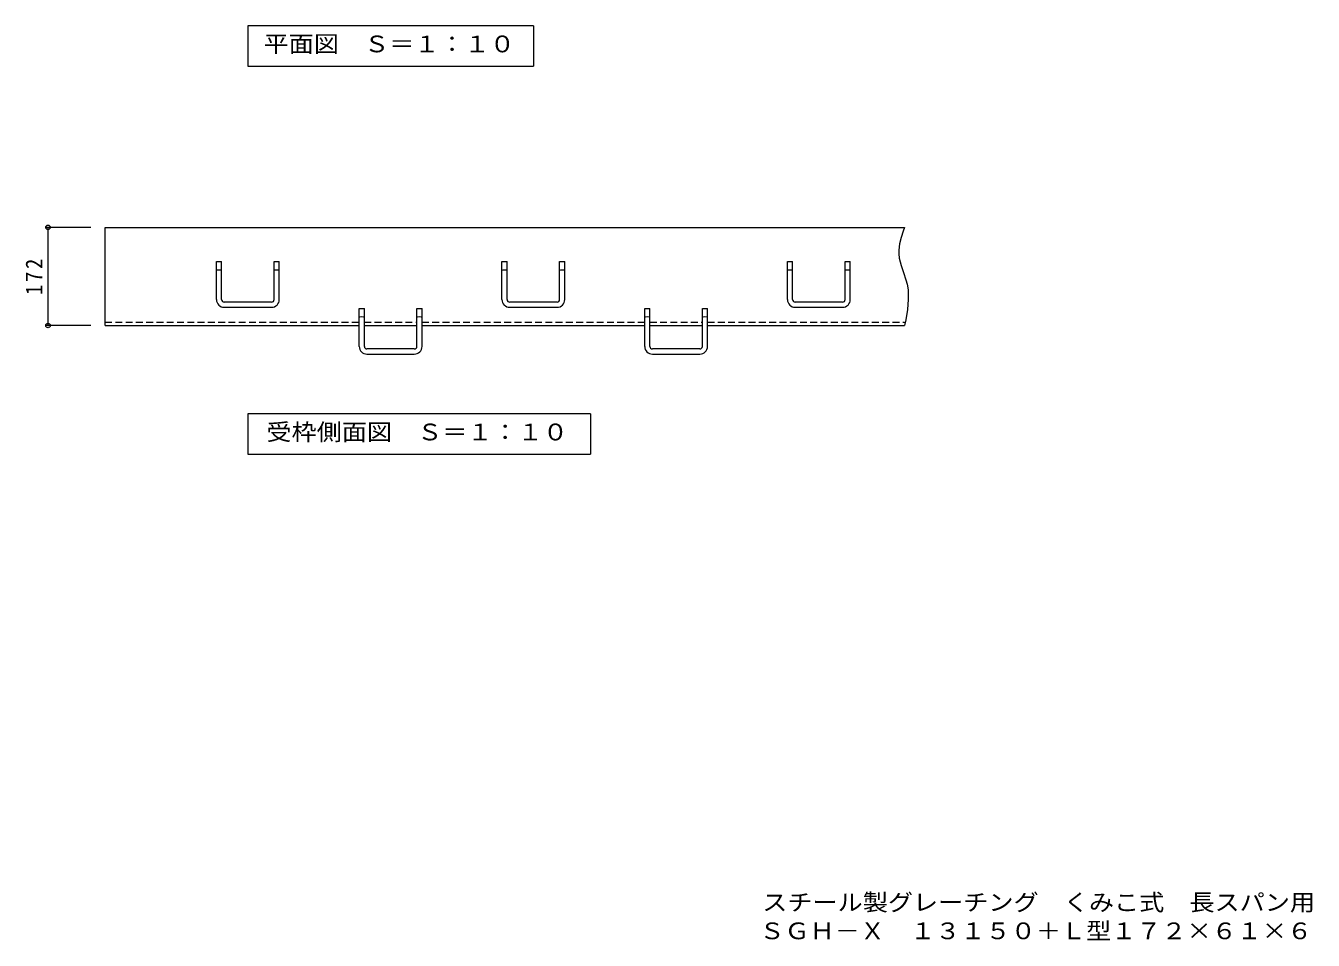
# Model space of a CAD drawing. Units: millimetres at full size, sheet at 1:10; details may follow other scales. Extents: x -1867 to 2123, y -1937 to 1840.
# Drawn here: x -1707 to 548, y -1937 to -336 of the extents above; entities that cross this region are included whole.
import ezdxf
from ezdxf.enums import TextEntityAlignment as Align

# ---------------------------------------------------------------- set-up
doc = ezdxf.new("R2010")
doc.units = ezdxf.units.MM
doc.header["$LTSCALE"] = 10
doc.header["$PDMODE"] = 32
doc.header["$PDSIZE"] = 8
doc.linetypes.add('DASHED1', pattern=[1.8, 1.2, -0.6])
doc.layers.add('C-1', color=2, linetype='Continuous', lineweight=9)
doc.layers.add('C-4', color=7, linetype='Continuous', lineweight=9)
doc.layers.add('F-5_F-5ﾚｲﾔ', color=2, linetype='Continuous')
doc.styles.add('ＭＳ ゴシック', font='')
doc.styles.get('ＭＳ ゴシック').set_extended_font_data('MS Gothic')

msp = doc.modelspace()

# ---------------------------------------------------------------- linework, layer by layer
at = {"layer": 'C-1'}
for p, q in [((-1372.76, -748.76), (-1363.76, -748.76)), ((-1372.76, -815.27), (-1372.76, -748.76)), ((-1363.76, -815.27), (-1363.76, -748.76)), ((-1271.76, -748.76), (-1262.76, -748.76)), ((-1271.76, -815.27), (-1271.76, -748.76)), ((-1262.76, -815.27), (-1262.76, -748.76)), ((-872.76, -748.76), (-863.76, -748.76)), ((-872.76, -815.27), (-872.76, -748.76)), ((-863.76, -815.27), (-863.76, -748.76)), ((-771.76, -748.76), (-762.76, -748.76)), ((-771.76, -815.27), (-771.76, -748.76)), ((-762.76, -815.27), (-762.76, -748.76)), ((-372.76, -748.76), (-363.76, -748.76)), ((-372.76, -815.27), (-372.76, -748.76)), ((-363.76, -815.27), (-363.76, -748.76)), ((-271.76, -748.76), (-262.76, -748.76)), ((-271.76, -815.27), (-271.76, -748.76)), ((-262.76, -815.27), (-262.76, -748.76)), ((-1276.26, -819.77), (-1359.26, -819.77)), ((-1359.26, -828.76), (-1276.26, -828.76)), ((-1122.76, -830.76), (-1113.76, -830.76)), ((-1122.76, -897.26), (-1122.76, -830.76)), ((-1113.76, -897.26), (-1113.76, -830.76)), ((-1021.76, -830.76), (-1012.76, -830.76)), ((-1021.76, -897.26), (-1021.76, -830.76)), ((-1012.76, -897.26), (-1012.76, -830.76)), ((-776.26, -819.77), (-859.26, -819.77)), ((-859.26, -828.76), (-776.26, -828.76)), ((-622.76, -830.76), (-613.76, -830.76)), ((-622.76, -897.26), (-622.76, -830.76)), ((-613.76, -897.26), (-613.76, -830.76)), ((-521.76, -830.76), (-512.76, -830.76)), ((-521.76, -897.26), (-521.76, -830.76)), ((-512.76, -897.26), (-512.76, -830.76)), ((-276.26, -819.77), (-359.26, -819.77)), ((-359.26, -828.76), (-276.26, -828.76)), ((-1567.76, -860.77), (-1122.76, -860.77)), ((-1113.76, -860.77), (-1021.76, -860.77)), ((-1012.76, -860.77), (-622.76, -860.77)), ((-613.76, -860.77), (-521.76, -860.77)), ((-512.76, -860.77), (-167.76, -860.77)), ((-1026.26, -901.76), (-1109.26, -901.76)), ((-526.26, -901.76), (-609.26, -901.76)), ((-1109.26, -910.76), (-1026.26, -910.76)), ((-609.26, -910.76), (-526.26, -910.76))]:
    msp.add_line(p, q, dxfattribs=at)
at = {"layer": 'C-1', "linetype": 'DASHED1'}
for p, q in [((-1567.76, -854.76), (-1122.76, -854.76)), ((-1113.76, -854.76), (-1021.76, -854.76)), ((-1012.76, -854.76), (-622.76, -854.76)), ((-613.76, -854.76), (-521.76, -854.76)), ((-512.76, -854.76), (-167.76, -854.76))]:
    msp.add_line(p, q, dxfattribs=at)
at = {"layer": 'C-1'}
for points in [[(-1567.76, -860.77), (-1567.76, -688.76), (-167.76, -688.76)], [(-167.76, -688.76), (-170.05, -695.28), (-173.7, -706.49), (-176.5, -717.68), (-177.92, -728.82), (-177.89, -735.24), (-176.99, -742.63), (-173.76, -755.32), (-169.44, -768), (-165.22, -780.74), (-163.29, -788.18), (-161.68, -798.12), (-161.16, -815.44), (-162.81, -832.93), (-165.77, -850.53), (-167.76, -860.77)]]:
    msp.add_lwpolyline(points, dxfattribs=at)
for centre, radius, start, end in [((-1359.26, -815.27), 13.5, 180, 270), ((-1359.26, -815.27), 4.5, 180, 270), ((-1276.26, -815.27), 4.5, 270, 0), ((-1276.26, -815.27), 13.5, 270, 0), ((-859.26, -815.27), 13.5, 180, 270), ((-859.26, -815.27), 4.5, 180, 270), ((-776.26, -815.27), 4.5, 270, 0), ((-776.26, -815.27), 13.5, 270, 0), ((-359.26, -815.27), 13.5, 180, 270), ((-359.26, -815.27), 4.5, 180, 270), ((-276.26, -815.27), 4.5, 270, 0), ((-276.26, -815.27), 13.5, 270, 0), ((-1109.26, -897.26), 13.5, 180, 270), ((-1109.26, -897.26), 4.5, 180, 270), ((-1026.26, -897.26), 4.5, 270, 0), ((-1026.26, -897.26), 13.5, 270, 0), ((-609.26, -897.26), 13.5, 180, 270), ((-609.26, -897.26), 4.5, 180, 270), ((-526.26, -897.26), 4.5, 270, 0), ((-526.26, -897.26), 13.5, 270, 0)]:
    msp.add_arc(centre, radius, start, end, dxfattribs=at)
for centre in [(-1368.26, -764.36), (-1267.26, -764.36), (-868.26, -764.36), (-767.26, -764.36), (-368.26, -764.36), (-267.26, -764.36), (-1118.26, -846.36), (-1017.26, -846.36), (-618.26, -846.36), (-517.26, -846.36)]:
    msp.add_ellipse(centre, major_axis=(4.5, 0), ratio=0.1316, start_param=6.2831579, end_param=9.4247505, dxfattribs=at)
at = {"layer": 'C-4'}
for p, q in [((-1317.76, -335.66), (-1317.76, -406.27)), ((-817.76, -335.66), (-1317.76, -335.66)), ((-817.76, -335.66), (-817.76, -406.27)), ((-1317.76, -406.27), (-817.76, -406.27)), ((-1592.76, -688.76), (-1670.76, -688.76)), ((-1667.76, -860.77), (-1667.76, -688.76)), ((-1592.76, -860.77), (-1670.76, -860.77)), ((-1317.76, -1015.37), (-1317.76, -1085.97)), ((-717.76, -1015.37), (-1317.76, -1015.37)), ((-717.76, -1015.37), (-717.76, -1085.97)), ((-1317.76, -1085.97), (-717.76, -1085.97))]:
    msp.add_line(p, q, dxfattribs=at)
for p in [(-1667.76, -688.76), (-1667.76, -860.77)]:
    msp.add_point(p, dxfattribs=at)

# ---------------------------------------------------------------- texts
at = {"layer": 'C-4', "color": 2, "style": 'ＭＳ ゴシック', "width": 1.1}
for s, p in [('平面図\u3000Ｓ＝１：１０', (-1290.26, -390.97)), ('受枠側面図\u3000Ｓ＝１：１０', (-1285.26, -1070.67))]:
    msp.add_text(s, height=29.33, dxfattribs=at).set_placement(p, align=Align.BOTTOM_LEFT)
at = {"layer": 'C-4', "color": 2, "insert": (-1677.76, -807.26), "char_height": 29.33, "attachment_point": 7, "rotation": 90, "style": 'ＭＳ ゴシック'}
msp.add_mtext('\\T1.27;\\W0.9;172', dxfattribs=at)
at = {"layer": 'F-5_F-5ﾚｲﾔ', "style": 'ＭＳ ゴシック', "width": 1.1}
for s, p in [('スチール製グレーチング\u3000くみこ式\u3000長スパン用\u3000滑り止め模様付\u3000横断溝用', (-416.98, -1894.46)), ('ＳＧＨ－Ｘ\u3000１３１５０＋Ｌ型１７２×６１×６', (-421.89, -1944.46))]:
    msp.add_text(s, height=29.33, dxfattribs=at).set_placement(p, align=Align.BOTTOM_LEFT)

doc.saveas('drawing.dxf')
